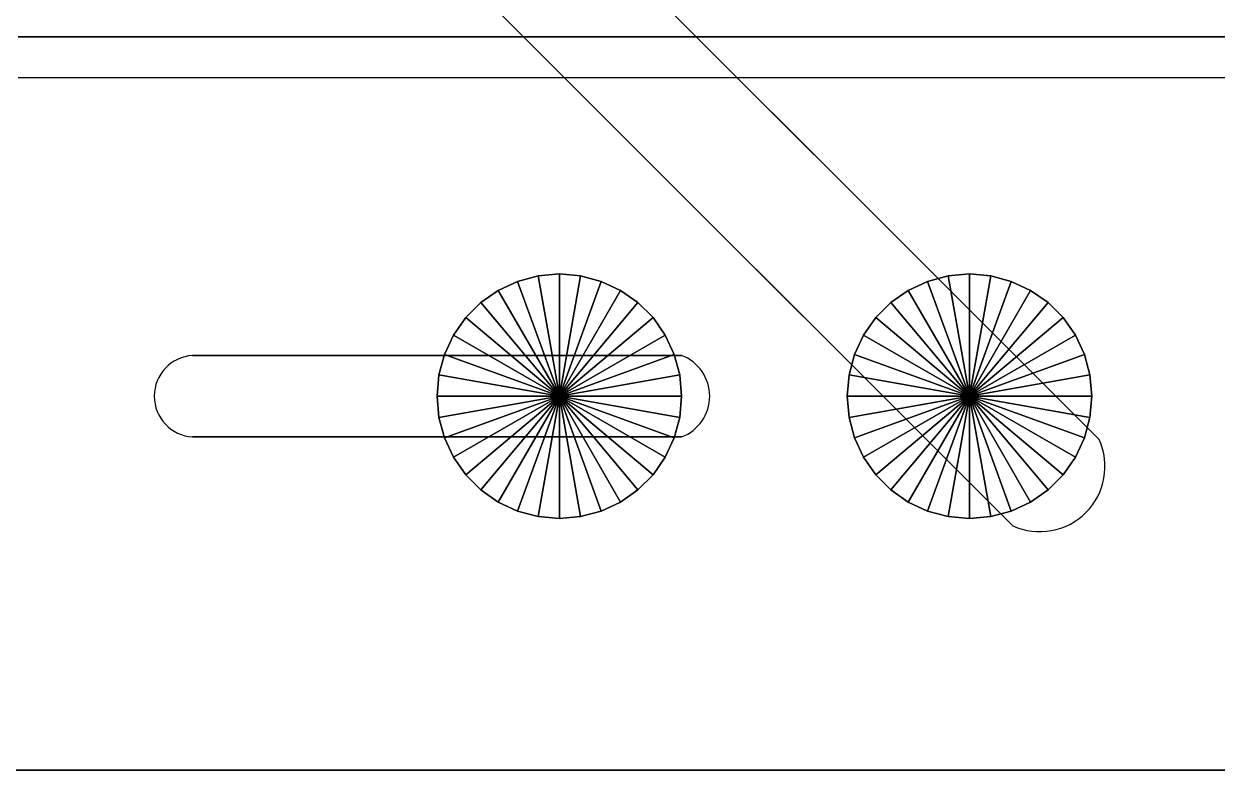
# Model space of a CAD drawing. Header units: inches. Extents: x -7543 to -822, y 102837 to 190349.
# Drawn here: x -829.828271 to -829.824552, y 102837.009431 to 102837.011758 of the extents above; entities that cross this region are included whole.
import ezdxf

# ---------------------------------------------------------------- set-up
doc = ezdxf.new("R2010")
doc.units = ezdxf.units.IN
doc.header["$MEASUREMENT"] = 0
doc.layers.add('TEFRİŞ', color=7, linetype='Continuous', lineweight=25, true_color=0x78462c)

msp = doc.modelspace()

# ---------------------------------------------------------------- linework, layer by layer
at = {"layer": 'TEFRİŞ'}
msp.add_line((-829.8223519212353, 102837.0115897916, -0.004190999999999999), (-829.8282879212353, 102837.0115897916, -0.004190999999999999), dxfattribs=at)
for centre, radius, start, end in [((-829.827737020606, 102837.0105967916, 0.0007620000000000005), 0.0001272455105001902, 93.55976462514752, 266.4402353748525), ((-829.8262689700317, 102837.0105967916, 0.0007620000000000005), 0.0001357854441317281, 290.7234838992994, 69.27651610070058), ((-829.8251048499584, 102837.0103777203, 0.0005079999999999999), 0.0002033753728859917, 245.4898187051874, 24.51018132442281)]:
    msp.add_arc(centre, radius, start, end, dxfattribs=at)
for points in [[(-829.8252790212352, 102837.0108212916, 0.00127), (-829.8250994212353, 102837.0106416916, 0.000889), (-829.8279282012353, 102837.0134704716, 0.000889), (-829.8279282012353, 102837.0134704716, 0.00127)], [(-829.8255484212352, 102837.0105518916, 0.00127), (-829.8253688212353, 102837.0103722916, 0.000889), (-829.8281976012353, 102837.0132010716, 0.000889), (-829.8281976012353, 102837.0132010716, 0.00127)], [(-829.8282879212353, 102837.0117167916, -0.004190999999999999), (-829.8223519212353, 102837.0117167916, -0.004190999999999999), (-829.8223519212353, 102837.0117167916, -0.000127000000000001), (-829.8282879212353, 102837.0117167916, -0.000127000000000001)], [(-829.8250994212353, 102837.0106416916, 0.000889), (-829.8254586212353, 102837.0110009116, 0.000889), (-829.8254586212353, 102837.0110009116, 0.0005079999999999999), (-829.8249198012353, 102837.0104620916, 0.0005079999999999999)], [(-829.8267322212353, 102837.0109548116), (-829.8266680812353, 102837.0109720116), (-829.8266680812353, 102837.0109720116, 0.0005079999999999999), (-829.8267322212353, 102837.0109548116, 0.0005079999999999999)], [(-829.8266019212352, 102837.0105967916), (-829.8267322212353, 102837.0109548116), (-829.8266680812353, 102837.0109720116), (-829.8266019212352, 102837.0105967916)], [(-829.8266019212352, 102837.0105967916, 0.0005079999999999999), (-829.8267322212353, 102837.0109548116, 0.0005079999999999999), (-829.8266680812353, 102837.0109720116, 0.0005079999999999999), (-829.8266019212352, 102837.0105967916, 0.0005079999999999999)], [(-829.8266680812353, 102837.0109720116), (-829.8266019212352, 102837.0109777916), (-829.8266019212352, 102837.0109777916, 0.0005079999999999999), (-829.8266680812353, 102837.0109720116, 0.0005079999999999999)], [(-829.8266019212352, 102837.0105967916), (-829.8266680812353, 102837.0109720116), (-829.8266019212352, 102837.0109777916), (-829.8266019212352, 102837.0105967916)], [(-829.8266019212352, 102837.0105967916, 0.0005079999999999999), (-829.8266680812353, 102837.0109720116, 0.0005079999999999999), (-829.8266019212352, 102837.0109777916, 0.0005079999999999999), (-829.8266019212352, 102837.0105967916, 0.0005079999999999999)], [(-829.8266019212352, 102837.0109777916), (-829.8265357612353, 102837.0109720116), (-829.8265357612353, 102837.0109720116, 0.0005079999999999999), (-829.8266019212352, 102837.0109777916, 0.0005079999999999999)], [(-829.8266019212352, 102837.0105967916), (-829.8266019212352, 102837.0109777916), (-829.8265357612353, 102837.0109720116), (-829.8266019212352, 102837.0105967916)], [(-829.8266019212352, 102837.0105967916, 0.0005079999999999999), (-829.8266019212352, 102837.0109777916, 0.0005079999999999999), (-829.8265357612353, 102837.0109720116, 0.0005079999999999999), (-829.8266019212352, 102837.0105967916, 0.0005079999999999999)], [(-829.8266019212352, 102837.0105967916), (-829.8265357612353, 102837.0109720116), (-829.8264716212352, 102837.0109548116), (-829.8266019212352, 102837.0105967916)], [(-829.8266019212352, 102837.0105967916, 0.0005079999999999999), (-829.8265357612353, 102837.0109720116, 0.0005079999999999999), (-829.8264716212352, 102837.0109548116, 0.0005079999999999999), (-829.8266019212352, 102837.0105967916, 0.0005079999999999999)], [(-829.8265357612353, 102837.0109720116), (-829.8264716212352, 102837.0109548116), (-829.8264716212352, 102837.0109548116, 0.0005079999999999999), (-829.8265357612353, 102837.0109720116, 0.0005079999999999999)], [(-829.8254542212353, 102837.0109548116), (-829.8253900812352, 102837.0109720116), (-829.8253900812352, 102837.0109720116, 0.0005079999999999999), (-829.8254542212353, 102837.0109548116, 0.0005079999999999999)], [(-829.8253239212353, 102837.0105967916), (-829.8254542212353, 102837.0109548116), (-829.8253900812352, 102837.0109720116), (-829.8253239212353, 102837.0105967916)], [(-829.8253239212353, 102837.0105967916, 0.0005079999999999999), (-829.8254542212353, 102837.0109548116, 0.0005079999999999999), (-829.8253900812352, 102837.0109720116, 0.0005079999999999999), (-829.8253239212353, 102837.0105967916, 0.0005079999999999999)], [(-829.8253900812352, 102837.0109720116), (-829.8253239212353, 102837.0109777916), (-829.8253239212353, 102837.0109777916, 0.0005079999999999999), (-829.8253900812352, 102837.0109720116, 0.0005079999999999999)], [(-829.8253239212353, 102837.0105967916), (-829.8253900812352, 102837.0109720116), (-829.8253239212353, 102837.0109777916), (-829.8253239212353, 102837.0105967916)], [(-829.8253239212353, 102837.0105967916, 0.0005079999999999999), (-829.8253900812352, 102837.0109720116, 0.0005079999999999999), (-829.8253239212353, 102837.0109777916, 0.0005079999999999999), (-829.8253239212353, 102837.0105967916, 0.0005079999999999999)], [(-829.8253239212353, 102837.0109777916), (-829.8252577612352, 102837.0109720116), (-829.8252577612352, 102837.0109720116, 0.0005079999999999999), (-829.8253239212353, 102837.0109777916, 0.0005079999999999999)], [(-829.8253239212353, 102837.0105967916), (-829.8253239212353, 102837.0109777916), (-829.8252577612352, 102837.0109720116), (-829.8253239212353, 102837.0105967916)], [(-829.8253239212353, 102837.0105967916, 0.0005079999999999999), (-829.8253239212353, 102837.0109777916, 0.0005079999999999999), (-829.8252577612352, 102837.0109720116, 0.0005079999999999999), (-829.8253239212353, 102837.0105967916, 0.0005079999999999999)], [(-829.8253239212353, 102837.0105967916), (-829.8252577612352, 102837.0109720116), (-829.8251936212353, 102837.0109548116), (-829.8253239212353, 102837.0105967916)], [(-829.8253239212353, 102837.0105967916, 0.0005079999999999999), (-829.8252577612352, 102837.0109720116, 0.0005079999999999999), (-829.8251936212353, 102837.0109548116, 0.0005079999999999999), (-829.8253239212353, 102837.0105967916, 0.0005079999999999999)], [(-829.8252577612352, 102837.0109720116), (-829.8251936212353, 102837.0109548116), (-829.8251936212353, 102837.0109548116, 0.0005079999999999999), (-829.8252577612352, 102837.0109720116, 0.0005079999999999999)], [(-829.8268468212352, 102837.0108886516), (-829.8267924212353, 102837.0109267516), (-829.8267924212353, 102837.0109267516, 0.0005079999999999999), (-829.8268468212352, 102837.0108886516, 0.0005079999999999999)], [(-829.8266019212352, 102837.0105967916), (-829.8268468212352, 102837.0108886516), (-829.8267924212353, 102837.0109267516), (-829.8266019212352, 102837.0105967916)], [(-829.8266019212352, 102837.0105967916, 0.0005079999999999999), (-829.8268468212352, 102837.0108886516, 0.0005079999999999999), (-829.8267924212353, 102837.0109267516, 0.0005079999999999999), (-829.8266019212352, 102837.0105967916, 0.0005079999999999999)], [(-829.8267924212353, 102837.0109267516), (-829.8267322212353, 102837.0109548116), (-829.8267322212353, 102837.0109548116, 0.0005079999999999999), (-829.8267924212353, 102837.0109267516, 0.0005079999999999999)], [(-829.8266019212352, 102837.0105967916), (-829.8267924212353, 102837.0109267516), (-829.8267322212353, 102837.0109548116), (-829.8266019212352, 102837.0105967916)], [(-829.8266019212352, 102837.0105967916, 0.0005079999999999999), (-829.8267924212353, 102837.0109267516, 0.0005079999999999999), (-829.8267322212353, 102837.0109548116, 0.0005079999999999999), (-829.8266019212352, 102837.0105967916, 0.0005079999999999999)], [(-829.8266019212352, 102837.0105967916), (-829.8264716212352, 102837.0109548116), (-829.8264114212352, 102837.0109267516), (-829.8266019212352, 102837.0105967916)], [(-829.8266019212352, 102837.0105967916, 0.0005079999999999999), (-829.8264716212352, 102837.0109548116, 0.0005079999999999999), (-829.8264114212352, 102837.0109267516, 0.0005079999999999999), (-829.8266019212352, 102837.0105967916, 0.0005079999999999999)], [(-829.8266019212352, 102837.0105967916), (-829.8264114212352, 102837.0109267516), (-829.8263570212353, 102837.0108886516), (-829.8266019212352, 102837.0105967916)], [(-829.8266019212352, 102837.0105967916, 0.0005079999999999999), (-829.8264114212352, 102837.0109267516, 0.0005079999999999999), (-829.8263570212353, 102837.0108886516, 0.0005079999999999999), (-829.8266019212352, 102837.0105967916, 0.0005079999999999999)], [(-829.8264716212352, 102837.0109548116), (-829.8264114212352, 102837.0109267516), (-829.8264114212352, 102837.0109267516, 0.0005079999999999999), (-829.8264716212352, 102837.0109548116, 0.0005079999999999999)], [(-829.8264114212352, 102837.0109267516), (-829.8263570212353, 102837.0108886516), (-829.8263570212353, 102837.0108886516, 0.0005079999999999999), (-829.8264114212352, 102837.0109267516, 0.0005079999999999999)], [(-829.8255688212353, 102837.0108886516), (-829.8255144212353, 102837.0109267516), (-829.8255144212353, 102837.0109267516, 0.0005079999999999999), (-829.8255688212353, 102837.0108886516, 0.0005079999999999999)], [(-829.8253239212353, 102837.0105967916), (-829.8255688212353, 102837.0108886516), (-829.8255144212353, 102837.0109267516), (-829.8253239212353, 102837.0105967916)], [(-829.8253239212353, 102837.0105967916, 0.0005079999999999999), (-829.8255688212353, 102837.0108886516, 0.0005079999999999999), (-829.8255144212353, 102837.0109267516, 0.0005079999999999999), (-829.8253239212353, 102837.0105967916, 0.0005079999999999999)], [(-829.8255144212353, 102837.0109267516), (-829.8254542212353, 102837.0109548116), (-829.8254542212353, 102837.0109548116, 0.0005079999999999999), (-829.8255144212353, 102837.0109267516, 0.0005079999999999999)], [(-829.8253239212353, 102837.0105967916), (-829.8255144212353, 102837.0109267516), (-829.8254542212353, 102837.0109548116), (-829.8253239212353, 102837.0105967916)], [(-829.8253239212353, 102837.0105967916, 0.0005079999999999999), (-829.8255144212353, 102837.0109267516, 0.0005079999999999999), (-829.8254542212353, 102837.0109548116, 0.0005079999999999999), (-829.8253239212353, 102837.0105967916, 0.0005079999999999999)], [(-829.8253239212353, 102837.0105967916), (-829.8251936212353, 102837.0109548116), (-829.8251334212353, 102837.0109267516), (-829.8253239212353, 102837.0105967916)], [(-829.8253239212353, 102837.0105967916, 0.0005079999999999999), (-829.8251936212353, 102837.0109548116, 0.0005079999999999999), (-829.8251334212353, 102837.0109267516, 0.0005079999999999999), (-829.8253239212353, 102837.0105967916, 0.0005079999999999999)], [(-829.8253239212353, 102837.0105967916), (-829.8251334212353, 102837.0109267516), (-829.8250790212353, 102837.0108886516), (-829.8253239212353, 102837.0105967916)], [(-829.8253239212353, 102837.0105967916, 0.0005079999999999999), (-829.8251334212353, 102837.0109267516, 0.0005079999999999999), (-829.8250790212353, 102837.0108886516, 0.0005079999999999999), (-829.8253239212353, 102837.0105967916, 0.0005079999999999999)], [(-829.8251936212353, 102837.0109548116), (-829.8251334212353, 102837.0109267516), (-829.8251334212353, 102837.0109267516, 0.0005079999999999999), (-829.8251936212353, 102837.0109548116, 0.0005079999999999999)], [(-829.8251334212353, 102837.0109267516), (-829.8250790212353, 102837.0108886516), (-829.8250790212353, 102837.0108886516, 0.0005079999999999999), (-829.8251334212353, 102837.0109267516, 0.0005079999999999999)], [(-829.8268937812353, 102837.0108416916), (-829.8268468212352, 102837.0108886516), (-829.8268468212352, 102837.0108886516, 0.0005079999999999999), (-829.8268937812353, 102837.0108416916, 0.0005079999999999999)], [(-829.8266019212352, 102837.0105967916), (-829.8268937812353, 102837.0108416916), (-829.8268468212352, 102837.0108886516), (-829.8266019212352, 102837.0105967916)], [(-829.8266019212352, 102837.0105967916, 0.0005079999999999999), (-829.8268937812353, 102837.0108416916, 0.0005079999999999999), (-829.8268468212352, 102837.0108886516, 0.0005079999999999999), (-829.8266019212352, 102837.0105967916, 0.0005079999999999999)], [(-829.8266019212352, 102837.0105967916), (-829.8263570212353, 102837.0108886516), (-829.8263100612353, 102837.0108416916), (-829.8266019212352, 102837.0105967916)], [(-829.8266019212352, 102837.0105967916, 0.0005079999999999999), (-829.8263570212353, 102837.0108886516, 0.0005079999999999999), (-829.8263100612353, 102837.0108416916, 0.0005079999999999999), (-829.8266019212352, 102837.0105967916, 0.0005079999999999999)], [(-829.8263570212353, 102837.0108886516), (-829.8263100612353, 102837.0108416916), (-829.8263100612353, 102837.0108416916, 0.0005079999999999999), (-829.8263570212353, 102837.0108886516, 0.0005079999999999999)], [(-829.8256157812352, 102837.0108416916), (-829.8255688212353, 102837.0108886516), (-829.8255688212353, 102837.0108886516, 0.0005079999999999999), (-829.8256157812352, 102837.0108416916, 0.0005079999999999999)], [(-829.8253239212353, 102837.0105967916), (-829.8256157812352, 102837.0108416916), (-829.8255688212353, 102837.0108886516), (-829.8253239212353, 102837.0105967916)], [(-829.8253239212353, 102837.0105967916, 0.0005079999999999999), (-829.8256157812352, 102837.0108416916, 0.0005079999999999999), (-829.8255688212353, 102837.0108886516, 0.0005079999999999999), (-829.8253239212353, 102837.0105967916, 0.0005079999999999999)], [(-829.8253239212353, 102837.0105967916), (-829.8250790212353, 102837.0108886516), (-829.8250320612353, 102837.0108416916), (-829.8253239212353, 102837.0105967916)], [(-829.8253239212353, 102837.0105967916, 0.0005079999999999999), (-829.8250790212353, 102837.0108886516, 0.0005079999999999999), (-829.8250320612353, 102837.0108416916, 0.0005079999999999999), (-829.8253239212353, 102837.0105967916, 0.0005079999999999999)], [(-829.8250790212353, 102837.0108886516), (-829.8250320612353, 102837.0108416916), (-829.8250320612353, 102837.0108416916, 0.0005079999999999999), (-829.8250790212353, 102837.0108886516, 0.0005079999999999999)], [(-829.8269318812353, 102837.0107872916), (-829.8268937812353, 102837.0108416916), (-829.8268937812353, 102837.0108416916, 0.0005079999999999999), (-829.8269318812353, 102837.0107872916, 0.0005079999999999999)], [(-829.8266019212352, 102837.0105967916), (-829.8269318812353, 102837.0107872916), (-829.8268937812353, 102837.0108416916), (-829.8266019212352, 102837.0105967916)], [(-829.8266019212352, 102837.0105967916, 0.0005079999999999999), (-829.8269318812353, 102837.0107872916, 0.0005079999999999999), (-829.8268937812353, 102837.0108416916, 0.0005079999999999999), (-829.8266019212352, 102837.0105967916, 0.0005079999999999999)], [(-829.8266019212352, 102837.0105967916), (-829.8263100612353, 102837.0108416916), (-829.8262719612353, 102837.0107872916), (-829.8266019212352, 102837.0105967916)], [(-829.8266019212352, 102837.0105967916, 0.0005079999999999999), (-829.8263100612353, 102837.0108416916, 0.0005079999999999999), (-829.8262719612353, 102837.0107872916, 0.0005079999999999999), (-829.8266019212352, 102837.0105967916, 0.0005079999999999999)], [(-829.8263100612353, 102837.0108416916), (-829.8262719612353, 102837.0107872916), (-829.8262719612353, 102837.0107872916, 0.0005079999999999999), (-829.8263100612353, 102837.0108416916, 0.0005079999999999999)], [(-829.8256538812352, 102837.0107872916), (-829.8256157812352, 102837.0108416916), (-829.8256157812352, 102837.0108416916, 0.0005079999999999999), (-829.8256538812352, 102837.0107872916, 0.0005079999999999999)], [(-829.8253239212353, 102837.0105967916), (-829.8256538812352, 102837.0107872916), (-829.8256157812352, 102837.0108416916), (-829.8253239212353, 102837.0105967916)], [(-829.8253239212353, 102837.0105967916, 0.0005079999999999999), (-829.8256538812352, 102837.0107872916, 0.0005079999999999999), (-829.8256157812352, 102837.0108416916, 0.0005079999999999999), (-829.8253239212353, 102837.0105967916, 0.0005079999999999999)], [(-829.8253239212353, 102837.0105967916), (-829.8250320612353, 102837.0108416916), (-829.8249939612352, 102837.0107872916), (-829.8253239212353, 102837.0105967916)], [(-829.8253239212353, 102837.0105967916, 0.0005079999999999999), (-829.8250320612353, 102837.0108416916, 0.0005079999999999999), (-829.8249939612352, 102837.0107872916, 0.0005079999999999999), (-829.8253239212353, 102837.0105967916, 0.0005079999999999999)], [(-829.8250320612353, 102837.0108416916), (-829.8249939612352, 102837.0107872916), (-829.8249939612352, 102837.0107872916, 0.0005079999999999999), (-829.8250320612353, 102837.0108416916, 0.0005079999999999999)], [(-829.8269599412353, 102837.0107270916), (-829.8269318812353, 102837.0107872916), (-829.8269318812353, 102837.0107872916, 0.0005079999999999999), (-829.8269599412353, 102837.0107270916, 0.0005079999999999999)], [(-829.8266019212352, 102837.0105967916), (-829.8269599412353, 102837.0107270916), (-829.8269318812353, 102837.0107872916), (-829.8266019212352, 102837.0105967916)], [(-829.8266019212352, 102837.0105967916, 0.0005079999999999999), (-829.8269599412353, 102837.0107270916, 0.0005079999999999999), (-829.8269318812353, 102837.0107872916, 0.0005079999999999999), (-829.8266019212352, 102837.0105967916, 0.0005079999999999999)], [(-829.8266019212352, 102837.0105967916), (-829.8262719612353, 102837.0107872916), (-829.8262439012353, 102837.0107270916), (-829.8266019212352, 102837.0105967916)], [(-829.8266019212352, 102837.0105967916, 0.0005079999999999999), (-829.8262719612353, 102837.0107872916, 0.0005079999999999999), (-829.8262439012353, 102837.0107270916, 0.0005079999999999999), (-829.8266019212352, 102837.0105967916, 0.0005079999999999999)], [(-829.8262719612353, 102837.0107872916), (-829.8262439012353, 102837.0107270916), (-829.8262439012353, 102837.0107270916, 0.0005079999999999999), (-829.8262719612353, 102837.0107872916, 0.0005079999999999999)], [(-829.8256819412353, 102837.0107270916), (-829.8256538812352, 102837.0107872916), (-829.8256538812352, 102837.0107872916, 0.0005079999999999999), (-829.8256819412353, 102837.0107270916, 0.0005079999999999999)], [(-829.8253239212353, 102837.0105967916), (-829.8256819412353, 102837.0107270916), (-829.8256538812352, 102837.0107872916), (-829.8253239212353, 102837.0105967916)], [(-829.8253239212353, 102837.0105967916, 0.0005079999999999999), (-829.8256819412353, 102837.0107270916, 0.0005079999999999999), (-829.8256538812352, 102837.0107872916, 0.0005079999999999999), (-829.8253239212353, 102837.0105967916, 0.0005079999999999999)], [(-829.8253239212353, 102837.0105967916), (-829.8249939612352, 102837.0107872916), (-829.8249659012353, 102837.0107270916), (-829.8253239212353, 102837.0105967916)], [(-829.8253239212353, 102837.0105967916, 0.0005079999999999999), (-829.8249939612352, 102837.0107872916, 0.0005079999999999999), (-829.8249659012353, 102837.0107270916, 0.0005079999999999999), (-829.8253239212353, 102837.0105967916, 0.0005079999999999999)], [(-829.8249939612352, 102837.0107872916), (-829.8249659012353, 102837.0107270916), (-829.8249659012353, 102837.0107270916, 0.0005079999999999999), (-829.8249939612352, 102837.0107872916, 0.0005079999999999999)], [(-829.8277449212353, 102837.0107237916, 0.0007620000000000005), (-829.8262209212353, 102837.0107237916, 0.0007620000000000005), (-829.8262209212353, 102837.0107237916, 0.0005079999999999999), (-829.8277449212353, 102837.0107237916, 0.0005079999999999999)], [(-829.8269771412353, 102837.0106629516), (-829.8269599412353, 102837.0107270916), (-829.8269599412353, 102837.0107270916, 0.0005079999999999999), (-829.8269771412353, 102837.0106629516, 0.0005079999999999999)], [(-829.8266019212352, 102837.0105967916), (-829.8269771412353, 102837.0106629516), (-829.8269599412353, 102837.0107270916), (-829.8266019212352, 102837.0105967916)], [(-829.8266019212352, 102837.0105967916, 0.0005079999999999999), (-829.8269771412353, 102837.0106629516, 0.0005079999999999999), (-829.8269599412353, 102837.0107270916, 0.0005079999999999999), (-829.8266019212352, 102837.0105967916, 0.0005079999999999999)], [(-829.8266019212352, 102837.0105967916), (-829.8262439012353, 102837.0107270916), (-829.8262267012353, 102837.0106629516), (-829.8266019212352, 102837.0105967916)], [(-829.8266019212352, 102837.0105967916, 0.0005079999999999999), (-829.8262439012353, 102837.0107270916, 0.0005079999999999999), (-829.8262267012353, 102837.0106629516, 0.0005079999999999999), (-829.8266019212352, 102837.0105967916, 0.0005079999999999999)], [(-829.8262439012353, 102837.0107270916), (-829.8262267012353, 102837.0106629516), (-829.8262267012353, 102837.0106629516, 0.0005079999999999999), (-829.8262439012353, 102837.0107270916, 0.0005079999999999999)], [(-829.8253688212353, 102837.0103722916, 0.000889), (-829.8257280412353, 102837.0107314916, 0.000889), (-829.8257280412353, 102837.0107314916, 0.0005079999999999999), (-829.8251892212353, 102837.0101926716, 0.0005079999999999999)], [(-829.8256991412353, 102837.0106629516), (-829.8256819412353, 102837.0107270916), (-829.8256819412353, 102837.0107270916, 0.0005079999999999999), (-829.8256991412353, 102837.0106629516, 0.0005079999999999999)], [(-829.8253239212353, 102837.0105967916), (-829.8256991412353, 102837.0106629516), (-829.8256819412353, 102837.0107270916), (-829.8253239212353, 102837.0105967916)], [(-829.8253239212353, 102837.0105967916, 0.0005079999999999999), (-829.8256991412353, 102837.0106629516, 0.0005079999999999999), (-829.8256819412353, 102837.0107270916, 0.0005079999999999999), (-829.8253239212353, 102837.0105967916, 0.0005079999999999999)], [(-829.8253239212353, 102837.0105967916), (-829.8249659012353, 102837.0107270916), (-829.8249487012353, 102837.0106629516), (-829.8253239212353, 102837.0105967916)], [(-829.8253239212353, 102837.0105967916, 0.0005079999999999999), (-829.8249659012353, 102837.0107270916, 0.0005079999999999999), (-829.8249487012353, 102837.0106629516, 0.0005079999999999999), (-829.8253239212353, 102837.0105967916, 0.0005079999999999999)], [(-829.8249659012353, 102837.0107270916), (-829.8249487012353, 102837.0106629516), (-829.8249487012353, 102837.0106629516, 0.0005079999999999999), (-829.8249659012353, 102837.0107270916, 0.0005079999999999999)], [(-829.8269829212353, 102837.0105967916), (-829.8269771412353, 102837.0106629516), (-829.8269771412353, 102837.0106629516, 0.0005079999999999999), (-829.8269829212353, 102837.0105967916, 0.0005079999999999999)], [(-829.8266019212352, 102837.0105967916), (-829.8269829212353, 102837.0105967916), (-829.8269771412353, 102837.0106629516), (-829.8266019212352, 102837.0105967916)], [(-829.8266019212352, 102837.0105967916, 0.0005079999999999999), (-829.8269829212353, 102837.0105967916, 0.0005079999999999999), (-829.8269771412353, 102837.0106629516, 0.0005079999999999999), (-829.8266019212352, 102837.0105967916, 0.0005079999999999999)], [(-829.8266019212352, 102837.0105967916), (-829.8262267012353, 102837.0106629516), (-829.8262209212353, 102837.0105967916), (-829.8266019212352, 102837.0105967916)], [(-829.8262267012353, 102837.0106629516), (-829.8262209212353, 102837.0105967916), (-829.8262209212353, 102837.0105967916, 0.0005079999999999999), (-829.8262267012353, 102837.0106629516, 0.0005079999999999999)], [(-829.8262267012353, 102837.0106629516), (-829.8262209212353, 102837.0105967916), (-829.8262209212353, 102837.0105967916, 0.0005079999999999999), (-829.8262267012353, 102837.0106629516, 0.0005079999999999999)], [(-829.8257049212352, 102837.0105967916), (-829.8256991412353, 102837.0106629516), (-829.8256991412353, 102837.0106629516, 0.0005079999999999999), (-829.8257049212352, 102837.0105967916, 0.0005079999999999999)], [(-829.8253239212353, 102837.0105967916), (-829.8257049212352, 102837.0105967916), (-829.8256991412353, 102837.0106629516), (-829.8253239212353, 102837.0105967916)], [(-829.8253239212353, 102837.0105967916, 0.0005079999999999999), (-829.8257049212352, 102837.0105967916, 0.0005079999999999999), (-829.8256991412353, 102837.0106629516, 0.0005079999999999999), (-829.8253239212353, 102837.0105967916, 0.0005079999999999999)], [(-829.8253239212353, 102837.0105967916), (-829.8249487012353, 102837.0106629516), (-829.8249429212353, 102837.0105967916), (-829.8253239212353, 102837.0105967916)], [(-829.8249487012353, 102837.0106629516), (-829.8249429212353, 102837.0105967916), (-829.8249429212353, 102837.0105967916, 0.0005079999999999999), (-829.8249487012353, 102837.0106629516, 0.0005079999999999999)], [(-829.8249487012353, 102837.0106629516), (-829.8249429212353, 102837.0105967916), (-829.8249429212353, 102837.0105967916, 0.0005079999999999999), (-829.8249487012353, 102837.0106629516, 0.0005079999999999999)], [(-829.8269771412353, 102837.0105306316), (-829.8269829212353, 102837.0105967916), (-829.8269829212353, 102837.0105967916, 0.0005079999999999999), (-829.8269771412353, 102837.0105306316, 0.0005079999999999999)], [(-829.8266019212352, 102837.0105967916), (-829.8269771412353, 102837.0105306316), (-829.8269829212353, 102837.0105967916), (-829.8266019212352, 102837.0105967916)], [(-829.8266019212352, 102837.0105967916, 0.0005079999999999999), (-829.8269771412353, 102837.0105306316, 0.0005079999999999999), (-829.8269829212353, 102837.0105967916, 0.0005079999999999999), (-829.8266019212352, 102837.0105967916, 0.0005079999999999999)], [(-829.8266019212352, 102837.0105967916), (-829.8269599412353, 102837.0104664916), (-829.8269771412353, 102837.0105306316), (-829.8266019212352, 102837.0105967916)], [(-829.8266019212352, 102837.0105967916, 0.0005079999999999999), (-829.8269599412353, 102837.0104664916, 0.0005079999999999999), (-829.8269771412353, 102837.0105306316, 0.0005079999999999999), (-829.8266019212352, 102837.0105967916, 0.0005079999999999999)], [(-829.8266019212352, 102837.0105967916), (-829.8269318812353, 102837.0104062916), (-829.8269599412353, 102837.0104664916), (-829.8266019212352, 102837.0105967916)], [(-829.8266019212352, 102837.0105967916, 0.0005079999999999999), (-829.8269318812353, 102837.0104062916, 0.0005079999999999999), (-829.8269599412353, 102837.0104664916, 0.0005079999999999999), (-829.8266019212352, 102837.0105967916, 0.0005079999999999999)], [(-829.8266019212352, 102837.0105967916), (-829.8268937812353, 102837.0103518916), (-829.8269318812353, 102837.0104062916), (-829.8266019212352, 102837.0105967916)], [(-829.8266019212352, 102837.0105967916, 0.0005079999999999999), (-829.8268937812353, 102837.0103518916, 0.0005079999999999999), (-829.8269318812353, 102837.0104062916, 0.0005079999999999999), (-829.8266019212352, 102837.0105967916, 0.0005079999999999999)], [(-829.8266019212352, 102837.0105967916), (-829.8268468212352, 102837.0103049316), (-829.8268937812353, 102837.0103518916), (-829.8266019212352, 102837.0105967916)], [(-829.8266019212352, 102837.0105967916, 0.0005079999999999999), (-829.8268468212352, 102837.0103049316, 0.0005079999999999999), (-829.8268937812353, 102837.0103518916, 0.0005079999999999999), (-829.8266019212352, 102837.0105967916, 0.0005079999999999999)], [(-829.8266019212352, 102837.0105967916), (-829.8267924212353, 102837.0102668316), (-829.8268468212352, 102837.0103049316), (-829.8266019212352, 102837.0105967916)], [(-829.8266019212352, 102837.0105967916, 0.0005079999999999999), (-829.8267924212353, 102837.0102668316, 0.0005079999999999999), (-829.8268468212352, 102837.0103049316, 0.0005079999999999999), (-829.8266019212352, 102837.0105967916, 0.0005079999999999999)], [(-829.8266019212352, 102837.0105967916), (-829.8267322212353, 102837.0102387716), (-829.8267924212353, 102837.0102668316), (-829.8266019212352, 102837.0105967916)], [(-829.8266019212352, 102837.0105967916, 0.0005079999999999999), (-829.8267322212353, 102837.0102387716, 0.0005079999999999999), (-829.8267924212353, 102837.0102668316, 0.0005079999999999999), (-829.8266019212352, 102837.0105967916, 0.0005079999999999999)], [(-829.8266019212352, 102837.0105967916), (-829.8266680812353, 102837.0102215716), (-829.8267322212353, 102837.0102387716), (-829.8266019212352, 102837.0105967916)], [(-829.8266019212352, 102837.0105967916, 0.0005079999999999999), (-829.8266680812353, 102837.0102215716, 0.0005079999999999999), (-829.8267322212353, 102837.0102387716, 0.0005079999999999999), (-829.8266019212352, 102837.0105967916, 0.0005079999999999999)], [(-829.8266019212352, 102837.0105967916), (-829.8266019212352, 102837.0102157916), (-829.8266680812353, 102837.0102215716), (-829.8266019212352, 102837.0105967916)], [(-829.8266019212352, 102837.0105967916, 0.0005079999999999999), (-829.8266019212352, 102837.0102157916, 0.0005079999999999999), (-829.8266680812353, 102837.0102215716, 0.0005079999999999999), (-829.8266019212352, 102837.0105967916, 0.0005079999999999999)], [(-829.8266019212352, 102837.0105967916), (-829.8262209212353, 102837.0105967916), (-829.8262267012353, 102837.0105306316), (-829.8266019212352, 102837.0105967916)], [(-829.8266019212352, 102837.0105967916, 0.0005079999999999999), (-829.8262209212353, 102837.0105967916, 0.0005079999999999999), (-829.8262267012353, 102837.0105306316, 0.0005079999999999999), (-829.8266019212352, 102837.0105967916, 0.0005079999999999999)], [(-829.8266019212352, 102837.0105967916), (-829.8262267012353, 102837.0105306316), (-829.8262439012353, 102837.0104664916), (-829.8266019212352, 102837.0105967916)], [(-829.8266019212352, 102837.0105967916, 0.0005079999999999999), (-829.8262267012353, 102837.0105306316, 0.0005079999999999999), (-829.8262439012353, 102837.0104664916, 0.0005079999999999999), (-829.8266019212352, 102837.0105967916, 0.0005079999999999999)], [(-829.8266019212352, 102837.0105967916), (-829.8262439012353, 102837.0104664916), (-829.8262719612353, 102837.0104062916), (-829.8266019212352, 102837.0105967916)], [(-829.8266019212352, 102837.0105967916, 0.0005079999999999999), (-829.8262439012353, 102837.0104664916, 0.0005079999999999999), (-829.8262719612353, 102837.0104062916, 0.0005079999999999999), (-829.8266019212352, 102837.0105967916, 0.0005079999999999999)], [(-829.8266019212352, 102837.0105967916), (-829.8262719612353, 102837.0104062916), (-829.8263100612353, 102837.0103518916), (-829.8266019212352, 102837.0105967916)], [(-829.8266019212352, 102837.0105967916, 0.0005079999999999999), (-829.8262719612353, 102837.0104062916, 0.0005079999999999999), (-829.8263100612353, 102837.0103518916, 0.0005079999999999999), (-829.8266019212352, 102837.0105967916, 0.0005079999999999999)], [(-829.8266019212352, 102837.0105967916), (-829.8263100612353, 102837.0103518916), (-829.8263570212353, 102837.0103049316), (-829.8266019212352, 102837.0105967916)], [(-829.8266019212352, 102837.0105967916, 0.0005079999999999999), (-829.8263100612353, 102837.0103518916, 0.0005079999999999999), (-829.8263570212353, 102837.0103049316, 0.0005079999999999999), (-829.8266019212352, 102837.0105967916, 0.0005079999999999999)], [(-829.8266019212352, 102837.0105967916), (-829.8263570212353, 102837.0103049316), (-829.8264114212352, 102837.0102668316), (-829.8266019212352, 102837.0105967916)], [(-829.8266019212352, 102837.0105967916, 0.0005079999999999999), (-829.8263570212353, 102837.0103049316, 0.0005079999999999999), (-829.8264114212352, 102837.0102668316, 0.0005079999999999999), (-829.8266019212352, 102837.0105967916, 0.0005079999999999999)], [(-829.8266019212352, 102837.0105967916), (-829.8264114212352, 102837.0102668316), (-829.8264716212352, 102837.0102387716), (-829.8266019212352, 102837.0105967916)], [(-829.8266019212352, 102837.0105967916, 0.0005079999999999999), (-829.8264114212352, 102837.0102668316, 0.0005079999999999999), (-829.8264716212352, 102837.0102387716, 0.0005079999999999999), (-829.8266019212352, 102837.0105967916, 0.0005079999999999999)], [(-829.8266019212352, 102837.0105967916), (-829.8264716212352, 102837.0102387716), (-829.8265357612353, 102837.0102215716), (-829.8266019212352, 102837.0105967916)], [(-829.8266019212352, 102837.0105967916, 0.0005079999999999999), (-829.8264716212352, 102837.0102387716, 0.0005079999999999999), (-829.8265357612353, 102837.0102215716, 0.0005079999999999999), (-829.8266019212352, 102837.0105967916, 0.0005079999999999999)], [(-829.8266019212352, 102837.0105967916), (-829.8265357612353, 102837.0102215716), (-829.8266019212352, 102837.0102157916), (-829.8266019212352, 102837.0105967916)], [(-829.8266019212352, 102837.0105967916, 0.0005079999999999999), (-829.8265357612353, 102837.0102215716, 0.0005079999999999999), (-829.8266019212352, 102837.0102157916, 0.0005079999999999999), (-829.8266019212352, 102837.0105967916, 0.0005079999999999999)], [(-829.8262209212353, 102837.0105967916), (-829.8262267012353, 102837.0105306316), (-829.8262267012353, 102837.0105306316, 0.0005079999999999999), (-829.8262209212353, 102837.0105967916, 0.0005079999999999999)], [(-829.8256991412353, 102837.0105306316), (-829.8257049212352, 102837.0105967916), (-829.8257049212352, 102837.0105967916, 0.0005079999999999999), (-829.8256991412353, 102837.0105306316, 0.0005079999999999999)], [(-829.8253239212353, 102837.0105967916), (-829.8256991412353, 102837.0105306316), (-829.8257049212352, 102837.0105967916), (-829.8253239212353, 102837.0105967916)], [(-829.8253239212353, 102837.0105967916, 0.0005079999999999999), (-829.8256991412353, 102837.0105306316, 0.0005079999999999999), (-829.8257049212352, 102837.0105967916, 0.0005079999999999999), (-829.8253239212353, 102837.0105967916, 0.0005079999999999999)], [(-829.8253239212353, 102837.0105967916), (-829.8256819412353, 102837.0104664916), (-829.8256991412353, 102837.0105306316), (-829.8253239212353, 102837.0105967916)], [(-829.8253239212353, 102837.0105967916, 0.0005079999999999999), (-829.8256819412353, 102837.0104664916, 0.0005079999999999999), (-829.8256991412353, 102837.0105306316, 0.0005079999999999999), (-829.8253239212353, 102837.0105967916, 0.0005079999999999999)], [(-829.8253239212353, 102837.0105967916), (-829.8256538812352, 102837.0104062916), (-829.8256819412353, 102837.0104664916), (-829.8253239212353, 102837.0105967916)], [(-829.8253239212353, 102837.0105967916, 0.0005079999999999999), (-829.8256538812352, 102837.0104062916, 0.0005079999999999999), (-829.8256819412353, 102837.0104664916, 0.0005079999999999999), (-829.8253239212353, 102837.0105967916, 0.0005079999999999999)], [(-829.8253239212353, 102837.0105967916), (-829.8256157812352, 102837.0103518916), (-829.8256538812352, 102837.0104062916), (-829.8253239212353, 102837.0105967916)], [(-829.8253239212353, 102837.0105967916, 0.0005079999999999999), (-829.8256157812352, 102837.0103518916, 0.0005079999999999999), (-829.8256538812352, 102837.0104062916, 0.0005079999999999999), (-829.8253239212353, 102837.0105967916, 0.0005079999999999999)], [(-829.8253239212353, 102837.0105967916), (-829.8255688212353, 102837.0103049316), (-829.8256157812352, 102837.0103518916), (-829.8253239212353, 102837.0105967916)], [(-829.8253239212353, 102837.0105967916, 0.0005079999999999999), (-829.8255688212353, 102837.0103049316, 0.0005079999999999999), (-829.8256157812352, 102837.0103518916, 0.0005079999999999999), (-829.8253239212353, 102837.0105967916, 0.0005079999999999999)], [(-829.8253239212353, 102837.0105967916), (-829.8255144212353, 102837.0102668316), (-829.8255688212353, 102837.0103049316), (-829.8253239212353, 102837.0105967916)], [(-829.8253239212353, 102837.0105967916, 0.0005079999999999999), (-829.8255144212353, 102837.0102668316, 0.0005079999999999999), (-829.8255688212353, 102837.0103049316, 0.0005079999999999999), (-829.8253239212353, 102837.0105967916, 0.0005079999999999999)], [(-829.8253239212353, 102837.0105967916), (-829.8254542212353, 102837.0102387716), (-829.8255144212353, 102837.0102668316), (-829.8253239212353, 102837.0105967916)], [(-829.8253239212353, 102837.0105967916, 0.0005079999999999999), (-829.8254542212353, 102837.0102387716, 0.0005079999999999999), (-829.8255144212353, 102837.0102668316, 0.0005079999999999999), (-829.8253239212353, 102837.0105967916, 0.0005079999999999999)], [(-829.8253239212353, 102837.0105967916), (-829.8253900812352, 102837.0102215716), (-829.8254542212353, 102837.0102387716), (-829.8253239212353, 102837.0105967916)], [(-829.8253239212353, 102837.0105967916, 0.0005079999999999999), (-829.8253900812352, 102837.0102215716, 0.0005079999999999999), (-829.8254542212353, 102837.0102387716, 0.0005079999999999999), (-829.8253239212353, 102837.0105967916, 0.0005079999999999999)], [(-829.8253239212353, 102837.0105967916), (-829.8253239212353, 102837.0102157916), (-829.8253900812352, 102837.0102215716), (-829.8253239212353, 102837.0105967916)], [(-829.8253239212353, 102837.0105967916, 0.0005079999999999999), (-829.8253239212353, 102837.0102157916, 0.0005079999999999999), (-829.8253900812352, 102837.0102215716, 0.0005079999999999999), (-829.8253239212353, 102837.0105967916, 0.0005079999999999999)], [(-829.8253239212353, 102837.0105967916), (-829.8249429212353, 102837.0105967916), (-829.8249487012353, 102837.0105306316), (-829.8253239212353, 102837.0105967916)], [(-829.8253239212353, 102837.0105967916, 0.0005079999999999999), (-829.8249429212353, 102837.0105967916, 0.0005079999999999999), (-829.8249487012353, 102837.0105306316, 0.0005079999999999999), (-829.8253239212353, 102837.0105967916, 0.0005079999999999999)], [(-829.8253239212353, 102837.0105967916), (-829.8249487012353, 102837.0105306316), (-829.8249659012353, 102837.0104664916), (-829.8253239212353, 102837.0105967916)], [(-829.8253239212353, 102837.0105967916, 0.0005079999999999999), (-829.8249487012353, 102837.0105306316, 0.0005079999999999999), (-829.8249659012353, 102837.0104664916, 0.0005079999999999999), (-829.8253239212353, 102837.0105967916, 0.0005079999999999999)], [(-829.8253239212353, 102837.0105967916), (-829.8249659012353, 102837.0104664916), (-829.8249939612352, 102837.0104062916), (-829.8253239212353, 102837.0105967916)], [(-829.8253239212353, 102837.0105967916, 0.0005079999999999999), (-829.8249659012353, 102837.0104664916, 0.0005079999999999999), (-829.8249939612352, 102837.0104062916, 0.0005079999999999999), (-829.8253239212353, 102837.0105967916, 0.0005079999999999999)], [(-829.8253239212353, 102837.0105967916), (-829.8249939612352, 102837.0104062916), (-829.8250320612353, 102837.0103518916), (-829.8253239212353, 102837.0105967916)], [(-829.8253239212353, 102837.0105967916, 0.0005079999999999999), (-829.8249939612352, 102837.0104062916, 0.0005079999999999999), (-829.8250320612353, 102837.0103518916, 0.0005079999999999999), (-829.8253239212353, 102837.0105967916, 0.0005079999999999999)], [(-829.8253239212353, 102837.0105967916), (-829.8250320612353, 102837.0103518916), (-829.8250790212353, 102837.0103049316), (-829.8253239212353, 102837.0105967916)], [(-829.8253239212353, 102837.0105967916, 0.0005079999999999999), (-829.8250320612353, 102837.0103518916, 0.0005079999999999999), (-829.8250790212353, 102837.0103049316, 0.0005079999999999999), (-829.8253239212353, 102837.0105967916, 0.0005079999999999999)], [(-829.8253239212353, 102837.0105967916), (-829.8250790212353, 102837.0103049316), (-829.8251334212353, 102837.0102668316), (-829.8253239212353, 102837.0105967916)], [(-829.8253239212353, 102837.0105967916, 0.0005079999999999999), (-829.8250790212353, 102837.0103049316, 0.0005079999999999999), (-829.8251334212353, 102837.0102668316, 0.0005079999999999999), (-829.8253239212353, 102837.0105967916, 0.0005079999999999999)], [(-829.8253239212353, 102837.0105967916), (-829.8251334212353, 102837.0102668316), (-829.8251936212353, 102837.0102387716), (-829.8253239212353, 102837.0105967916)], [(-829.8253239212353, 102837.0105967916, 0.0005079999999999999), (-829.8251334212353, 102837.0102668316, 0.0005079999999999999), (-829.8251936212353, 102837.0102387716, 0.0005079999999999999), (-829.8253239212353, 102837.0105967916, 0.0005079999999999999)], [(-829.8253239212353, 102837.0105967916), (-829.8251936212353, 102837.0102387716), (-829.8252577612352, 102837.0102215716), (-829.8253239212353, 102837.0105967916)], [(-829.8253239212353, 102837.0105967916, 0.0005079999999999999), (-829.8251936212353, 102837.0102387716, 0.0005079999999999999), (-829.8252577612352, 102837.0102215716, 0.0005079999999999999), (-829.8253239212353, 102837.0105967916, 0.0005079999999999999)], [(-829.8253239212353, 102837.0105967916), (-829.8252577612352, 102837.0102215716), (-829.8253239212353, 102837.0102157916), (-829.8253239212353, 102837.0105967916)], [(-829.8253239212353, 102837.0105967916, 0.0005079999999999999), (-829.8252577612352, 102837.0102215716, 0.0005079999999999999), (-829.8253239212353, 102837.0102157916, 0.0005079999999999999), (-829.8253239212353, 102837.0105967916, 0.0005079999999999999)], [(-829.8249429212353, 102837.0105967916), (-829.8249487012353, 102837.0105306316), (-829.8249487012353, 102837.0105306316, 0.0005079999999999999), (-829.8249429212353, 102837.0105967916, 0.0005079999999999999)], [(-829.8269599412353, 102837.0104664916), (-829.8269771412353, 102837.0105306316), (-829.8269771412353, 102837.0105306316, 0.0005079999999999999), (-829.8269599412353, 102837.0104664916, 0.0005079999999999999)], [(-829.8262267012353, 102837.0105306316), (-829.8262439012353, 102837.0104664916), (-829.8262439012353, 102837.0104664916, 0.0005079999999999999), (-829.8262267012353, 102837.0105306316, 0.0005079999999999999)], [(-829.8256819412353, 102837.0104664916), (-829.8256991412353, 102837.0105306316), (-829.8256991412353, 102837.0105306316, 0.0005079999999999999), (-829.8256819412353, 102837.0104664916, 0.0005079999999999999)], [(-829.8249487012353, 102837.0105306316), (-829.8249659012353, 102837.0104664916), (-829.8249659012353, 102837.0104664916, 0.0005079999999999999), (-829.8249487012353, 102837.0105306316, 0.0005079999999999999)], [(-829.8277449212353, 102837.0104697916, 0.0007620000000000005), (-829.8262209212353, 102837.0104697916, 0.0007620000000000005), (-829.8262209212353, 102837.0104697916, 0.0005079999999999999), (-829.8277449212353, 102837.0104697916, 0.0005079999999999999)], [(-829.8269318812353, 102837.0104062916), (-829.8269599412353, 102837.0104664916), (-829.8269599412353, 102837.0104664916, 0.0005079999999999999), (-829.8269318812353, 102837.0104062916, 0.0005079999999999999)], [(-829.8262439012353, 102837.0104664916), (-829.8262719612353, 102837.0104062916), (-829.8262719612353, 102837.0104062916, 0.0005079999999999999), (-829.8262439012353, 102837.0104664916, 0.0005079999999999999)], [(-829.8256538812352, 102837.0104062916), (-829.8256819412353, 102837.0104664916), (-829.8256819412353, 102837.0104664916, 0.0005079999999999999), (-829.8256538812352, 102837.0104062916, 0.0005079999999999999)], [(-829.8249659012353, 102837.0104664916), (-829.8249939612352, 102837.0104062916), (-829.8249939612352, 102837.0104062916, 0.0005079999999999999), (-829.8249659012353, 102837.0104664916, 0.0005079999999999999)], [(-829.8268937812353, 102837.0103518916), (-829.8269318812353, 102837.0104062916), (-829.8269318812353, 102837.0104062916, 0.0005079999999999999), (-829.8268937812353, 102837.0103518916, 0.0005079999999999999)], [(-829.8262719612353, 102837.0104062916), (-829.8263100612353, 102837.0103518916), (-829.8263100612353, 102837.0103518916, 0.0005079999999999999), (-829.8262719612353, 102837.0104062916, 0.0005079999999999999)], [(-829.8256157812352, 102837.0103518916), (-829.8256538812352, 102837.0104062916), (-829.8256538812352, 102837.0104062916, 0.0005079999999999999), (-829.8256157812352, 102837.0103518916, 0.0005079999999999999)], [(-829.8249939612352, 102837.0104062916), (-829.8250320612353, 102837.0103518916), (-829.8250320612353, 102837.0103518916, 0.0005079999999999999), (-829.8249939612352, 102837.0104062916, 0.0005079999999999999)], [(-829.8268468212352, 102837.0103049316), (-829.8268937812353, 102837.0103518916), (-829.8268937812353, 102837.0103518916, 0.0005079999999999999), (-829.8268468212352, 102837.0103049316, 0.0005079999999999999)], [(-829.8263100612353, 102837.0103518916), (-829.8263570212353, 102837.0103049316), (-829.8263570212353, 102837.0103049316, 0.0005079999999999999), (-829.8263100612353, 102837.0103518916, 0.0005079999999999999)], [(-829.8255688212353, 102837.0103049316), (-829.8256157812352, 102837.0103518916), (-829.8256157812352, 102837.0103518916, 0.0005079999999999999), (-829.8255688212353, 102837.0103049316, 0.0005079999999999999)], [(-829.8250320612353, 102837.0103518916), (-829.8250790212353, 102837.0103049316), (-829.8250790212353, 102837.0103049316, 0.0005079999999999999), (-829.8250320612353, 102837.0103518916, 0.0005079999999999999)], [(-829.8267924212353, 102837.0102668316), (-829.8268468212352, 102837.0103049316), (-829.8268468212352, 102837.0103049316, 0.0005079999999999999), (-829.8267924212353, 102837.0102668316, 0.0005079999999999999)], [(-829.8263570212353, 102837.0103049316), (-829.8264114212352, 102837.0102668316), (-829.8264114212352, 102837.0102668316, 0.0005079999999999999), (-829.8263570212353, 102837.0103049316, 0.0005079999999999999)], [(-829.8255144212353, 102837.0102668316), (-829.8255688212353, 102837.0103049316), (-829.8255688212353, 102837.0103049316, 0.0005079999999999999), (-829.8255144212353, 102837.0102668316, 0.0005079999999999999)], [(-829.8250790212353, 102837.0103049316), (-829.8251334212353, 102837.0102668316), (-829.8251334212353, 102837.0102668316, 0.0005079999999999999), (-829.8250790212353, 102837.0103049316, 0.0005079999999999999)], [(-829.8267322212353, 102837.0102387716), (-829.8267924212353, 102837.0102668316), (-829.8267924212353, 102837.0102668316, 0.0005079999999999999), (-829.8267322212353, 102837.0102387716, 0.0005079999999999999)], [(-829.8264114212352, 102837.0102668316), (-829.8264716212352, 102837.0102387716), (-829.8264716212352, 102837.0102387716, 0.0005079999999999999), (-829.8264114212352, 102837.0102668316, 0.0005079999999999999)], [(-829.8254542212353, 102837.0102387716), (-829.8255144212353, 102837.0102668316), (-829.8255144212353, 102837.0102668316, 0.0005079999999999999), (-829.8254542212353, 102837.0102387716, 0.0005079999999999999)], [(-829.8251334212353, 102837.0102668316), (-829.8251936212353, 102837.0102387716), (-829.8251936212353, 102837.0102387716, 0.0005079999999999999), (-829.8251334212353, 102837.0102668316, 0.0005079999999999999)], [(-829.8266680812353, 102837.0102215716), (-829.8267322212353, 102837.0102387716), (-829.8267322212353, 102837.0102387716, 0.0005079999999999999), (-829.8266680812353, 102837.0102215716, 0.0005079999999999999)], [(-829.8266019212352, 102837.0102157916), (-829.8266680812353, 102837.0102215716), (-829.8266680812353, 102837.0102215716, 0.0005079999999999999), (-829.8266019212352, 102837.0102157916, 0.0005079999999999999)], [(-829.8265357612353, 102837.0102215716), (-829.8266019212352, 102837.0102157916), (-829.8266019212352, 102837.0102157916, 0.0005079999999999999), (-829.8265357612353, 102837.0102215716, 0.0005079999999999999)], [(-829.8264716212352, 102837.0102387716), (-829.8265357612353, 102837.0102215716), (-829.8265357612353, 102837.0102215716, 0.0005079999999999999), (-829.8264716212352, 102837.0102387716, 0.0005079999999999999)], [(-829.8253900812352, 102837.0102215716), (-829.8254542212353, 102837.0102387716), (-829.8254542212353, 102837.0102387716, 0.0005079999999999999), (-829.8253900812352, 102837.0102215716, 0.0005079999999999999)], [(-829.8253239212353, 102837.0102157916), (-829.8253900812352, 102837.0102215716), (-829.8253900812352, 102837.0102215716, 0.0005079999999999999), (-829.8253239212353, 102837.0102157916, 0.0005079999999999999)], [(-829.8252577612352, 102837.0102215716), (-829.8253239212353, 102837.0102157916), (-829.8253239212353, 102837.0102157916, 0.0005079999999999999), (-829.8252577612352, 102837.0102215716, 0.0005079999999999999)], [(-829.8251936212353, 102837.0102387716), (-829.8252577612352, 102837.0102215716), (-829.8252577612352, 102837.0102215716, 0.0005079999999999999), (-829.8251936212353, 102837.0102387716, 0.0005079999999999999)], [(-829.8303199212353, 102837.0094307916, -0.000127000000000001), (-829.8203199212353, 102837.0094307916, -0.000127000000000001), (-829.8203199212353, 102837.0094307916), (-829.8303199212353, 102837.0094307916)]]:
    msp.add_3dface(points, dxfattribs=at)
for points, invisible_edges in [([(-829.8282879212353, 102837.0117167916, -0.000127000000000001), (-829.8223519212353, 102837.0117167916, -0.000127000000000001), (-829.8223519212353, 102837.0115897916), (-829.8282879212353, 102837.0115897916)], 10), ([(-829.8282879212353, 102837.0115897916), (-829.8282879212353, 102837.0094307916), (-829.8223519212353, 102837.0094307916), (-829.8223519212353, 102837.0115897916)], 13)]:
    msp.add_3dface(points, dxfattribs=dict(at, invisible_edges=invisible_edges))

doc.saveas('drawing.dxf')
